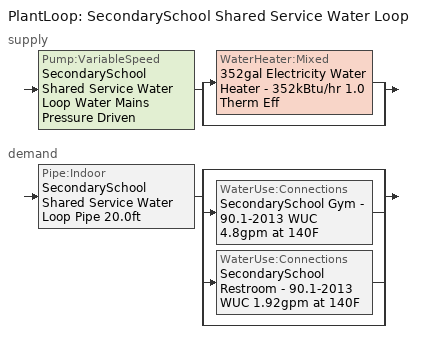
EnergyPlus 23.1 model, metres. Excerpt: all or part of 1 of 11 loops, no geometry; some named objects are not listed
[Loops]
PlantLoop 'SecondarySchool Shared Service Water Loop'
 supply: Pump:VariableSpeed 'SecondarySchool Shared Service Water Loop Water Mains Pressure Driven' > split
  | WaterHeater:Mixed '352gal Electricity Water Heater - 352kBtu/hr 1.0 Therm Eff'
  | bypass
 demand: Pipe:Indoor 'SecondarySchool Shared Service Water Loop Pipe 20.0ft' > split
  | bypass
  | WaterUse:Connections 'SecondarySchool Gym - 90.1-2013 WUC 4.8gpm at 140F'
  | WaterUse:Connections 'SecondarySchool Restroom - 90.1-2013 WUC 1.92gpm at 140F'
  | bypass
[Material] Thermal Absorptance=0.9; Solar Absorptance=0.7; Visible Absorptance=0.7
Name | Roughness | Thickness {m} | Conductivity {W/m-K} | Density {kg/m3} | Specific Heat {J/kg-K}
Copper pipe 0.75in type L 2 | Smooth | 0.001143 | 386 | 8906.27 | 385.1856
Std Wood 6inch 1; Std Wood 6inch 2 | MediumSmooth | 0.15 | 0.12 | 540 | 1210
[Construction]
InteriorFurnishings 1: Std Wood 6inch 1
InteriorFurnishings 2: Std Wood 6inch 2
Uninsulated copper pipe 0.75in type L 2: Copper pipe 0.75in type L 2
[InternalMass]
Name | Construction | Zone or ZoneList | Space or SpaceList | Surface Area {m2}
Building Story 1 Space 4 SecondarySchool Restroom B  - Story Ground Mass | InteriorFurnishings 1 | Building Story 1 ThermalZone 4 | Building Story 1 Space 4 | 4.34623
Building Story 1 Space 15 SecondarySchool Restroom B  - Story Ground Mass | InteriorFurnishings 1 | Building Story 1 ThermalZone 15 | Building Story 1 Space 15 | 5.97313
Building Story 1 Space 17 SecondarySchool Restroom B  - Story Ground Mass | InteriorFurnishings 1 | Building Story 1 ThermalZone 17 | Building Story 1 Space 17 | 5.59568
Building Story 1 Space 23 SecondarySchool Restroom B  - Story Ground Mass | InteriorFurnishings 1 | Building Story 1 ThermalZone 23 | Building Story 1 Space 23 | 13.5272
Building Story 1 Space 24 SecondarySchool Restroom B  - Story Ground Mass | InteriorFurnishings 1 | Building Story 1 ThermalZone 24 | Building Story 1 Space 24 | 19.1406
Building Story 1 Space 1 SecondarySchool Restroom B  - Story Ground Mass | InteriorFurnishings 1 | Building Story 1 ThermalZone 1 | Building Story 1 Space 1 | 1.08013
Building Story 1 Space 16 SecondarySchool Restroom B  - Story Ground Mass | InteriorFurnishings 1 | Building Story 1 ThermalZone 16 | Building Story 1 Space 16 | 1.71327
Building Story 1 Space 14 SecondarySchool Restroom B  - Story Ground Mass | InteriorFurnishings 1 | Building Story 1 ThermalZone 14 | Building Story 1 Space 14 | 12.7971
Building Story 1 Space 11 SecondarySchool Restroom B  - Story Ground Mass | InteriorFurnishings 1 | Building Story 1 ThermalZone 11 | Building Story 1 Space 11 | 3.47932
Building Story 1 Space 20 SecondarySchool Restroom B  - Story Ground Mass | InteriorFurnishings 1 | Building Story 1 ThermalZone 20 | Building Story 1 Space 20 | 13.4573
Building Story 1 Space 19 SecondarySchool Restroom B  - Story Ground Mass | InteriorFurnishings 1 | Building Story 1 ThermalZone 19 | Building Story 1 Space 19 | 0.287259
Building Story 1 Space 18 SecondarySchool Restroom B  - Story Ground Mass | InteriorFurnishings 1 | Building Story 1 ThermalZone 18 | Building Story 1 Space 18 | 1.57443
Building Story 1 Space 3 SecondarySchool Restroom B  - Story Ground Mass | InteriorFurnishings 1 | Building Story 1 ThermalZone 3 | Building Story 1 Space 3 | 0.572867
Building Story 1 Space 21 SecondarySchool Restroom B  - Story Ground Mass | InteriorFurnishings 1 | Building Story 1 ThermalZone 21 | Building Story 1 Space 21 | 0.827382
Building Story 1 Space 13 SecondarySchool Restroom B  - Story Ground Mass | InteriorFurnishings 1 | Building Story 1 ThermalZone 13 | Building Story 1 Space 13 | 0.627083
Building Story 1 Space 2 SecondarySchool Restroom B  - Story Ground Mass | InteriorFurnishings 1 | Building Story 1 ThermalZone 2 | Building Story 1 Space 2 | 5.56796
Building Story 1 Space 22 SecondarySchool Restroom B  - Story Ground Mass | InteriorFurnishings 1 | Building Story 1 ThermalZone 22 | Building Story 1 Space 22 | 0.763796
Building Story 1 Space SecondarySchool Restroom C  - Story Ground Mass | InteriorFurnishings 1 | Building Story 1 ThermalZone | Building Story 1 Space | 46.4458
Building Story 1 Space 5 SecondarySchool Restroom C  - Story Ground Mass | InteriorFurnishings 1 | Building Story 1 ThermalZone 5 | Building Story 1 Space 5 | 0.0686977
Building Story 1 Space 6 SecondarySchool Restroom C  - Story Ground Mass | InteriorFurnishings 1 | Building Story 1 ThermalZone 6 | Building Story 1 Space 6 | 0.493447
Building Story 1 Space 7 SecondarySchool Restroom C  - Story Ground Mass | InteriorFurnishings 1 | Building Story 1 ThermalZone 7 | Building Story 1 Space 7 | 0.482602
Building Story 1 Space 8 SecondarySchool Restroom C  - Story Ground Mass | InteriorFurnishings 1 | Building Story 1 ThermalZone 8 | Building Story 1 Space 8 | 0.154126
Building Story 1 Space 9 SecondarySchool Restroom C  - Story Ground Mass | InteriorFurnishings 1 | Building Story 1 ThermalZone 9 | Building Story 1 Space 9 | 0.283317
Building Story 1 Space 10 SecondarySchool Restroom C  - Story Ground Mass | InteriorFurnishings 1 | Building Story 1 ThermalZone 10 | Building Story 1 Space 10 | 0.160716
Building Story 1 Space 12 SecondarySchool Restroom C  - Story Ground Mass | InteriorFurnishings 1 | Building Story 1 ThermalZone 12 | Building Story 1 Space 12 | 0.504115
Building Story 1 Space 4 SecondarySchool Restroom C  - Story Ground Mass | InteriorFurnishings 1 | Building Story 1 ThermalZone 4 | Building Story 1 Space 4 | 0.29013
Building Story 1 Space 15 SecondarySchool Restroom C  - Story Ground Mass | InteriorFurnishings 1 | Building Story 1 ThermalZone 15 | Building Story 1 Space 15 | 0.398733
Building Story 1 Space 17 SecondarySchool Restroom C  - Story Ground Mass | InteriorFurnishings 1 | Building Story 1 ThermalZone 17 | Building Story 1 Space 17 | 0.373536
Building Story 1 Space 23 SecondarySchool Restroom C  - Story Ground Mass | InteriorFurnishings 1 | Building Story 1 ThermalZone 23 | Building Story 1 Space 23 | 0.903
Building Story 1 Space 24 SecondarySchool Restroom C  - Story Ground Mass | InteriorFurnishings 1 | Building Story 1 ThermalZone 24 | Building Story 1 Space 24 | 1.27772
Building Story 1 Space 1 SecondarySchool Restroom C  - Story Ground Mass | InteriorFurnishings 1 | Building Story 1 ThermalZone 1 | Building Story 1 Space 1 | 0.0721033
Building Story 1 Space 16 SecondarySchool Restroom C  - Story Ground Mass | InteriorFurnishings 1 | Building Story 1 ThermalZone 16 | Building Story 1 Space 16 | 0.114368
Building Story 1 Space 14 SecondarySchool Restroom C  - Story Ground Mass | InteriorFurnishings 1 | Building Story 1 ThermalZone 14 | Building Story 1 Space 14 | 0.854264
Building Story 1 Space 11 SecondarySchool Restroom C  - Story Ground Mass | InteriorFurnishings 1 | Building Story 1 ThermalZone 11 | Building Story 1 Space 11 | 0.23226
Building Story 1 Space 20 SecondarySchool Restroom C  - Story Ground Mass | InteriorFurnishings 1 | Building Story 1 ThermalZone 20 | Building Story 1 Space 20 | 0.898332
Building Story 1 Space 19 SecondarySchool Restroom C  - Story Ground Mass | InteriorFurnishings 1 | Building Story 1 ThermalZone 19 | Building Story 1 Space 19 | 0.0191758
Building Story 1 Space 18 SecondarySchool Restroom C  - Story Ground Mass | InteriorFurnishings 1 | Building Story 1 ThermalZone 18 | Building Story 1 Space 18 | 0.1051
Building Story 1 Space 3 SecondarySchool Restroom C  - Story Ground Mass | InteriorFurnishings 1 | Building Story 1 ThermalZone 3 | Building Story 1 Space 3 | 0.0382414
Building Story 1 Space 21 SecondarySchool Restroom C  - Story Ground Mass | InteriorFurnishings 1 | Building Story 1 ThermalZone 21 | Building Story 1 Space 21 | 0.0552314
Building Story 1 Space 13 SecondarySchool Restroom C  - Story Ground Mass | InteriorFurnishings 1 | Building Story 1 ThermalZone 13 | Building Story 1 Space 13 | 0.0418605
Building Story 1 Space 2 SecondarySchool Restroom C  - Story Ground Mass | InteriorFurnishings 1 | Building Story 1 ThermalZone 2 | Building Story 1 Space 2 | 0.371686
Building Story 1 Space 22 SecondarySchool Restroom C  - Story Ground Mass | InteriorFurnishings 1 | Building Story 1 ThermalZone 22 | Building Story 1 Space 22 | 0.0509867
Building Story 1 Space Mass | InteriorFurnishings 2 | Building Story 1 ThermalZone | Building Story 1 Space | 15355.6
Building Story 1 Space 1 Mass | InteriorFurnishings 2 | Building Story 1 ThermalZone 1 | Building Story 1 Space 1 | 23.8383
Building Story 1 Space 10 Mass | InteriorFurnishings 2 | Building Story 1 ThermalZone 10 | Building Story 1 Space 10 | 53.1348
Building Story 1 Space 11 Mass | InteriorFurnishings 2 | Building Story 1 ThermalZone 11 | Building Story 1 Space 11 | 76.7882
Building Story 1 Space 12 Mass | InteriorFurnishings 2 | Building Story 1 ThermalZone 12 | Building Story 1 Space 12 | 166.667
Building Story 1 Space 13 Mass | InteriorFurnishings 2 | Building Story 1 ThermalZone 13 | Building Story 1 Space 13 | 13.8396
Building Story 1 Space 14 Mass | InteriorFurnishings 2 | Building Story 1 ThermalZone 14 | Building Story 1 Space 14 | 282.431
Building Story 1 Space 15 Mass | InteriorFurnishings 2 | Building Story 1 ThermalZone 15 | Building Story 1 Space 15 | 131.826
Building Story 1 Space 16 Mass | InteriorFurnishings 2 | Building Story 1 ThermalZone 16 | Building Story 1 Space 16 | 37.8117
Building Story 1 Space 17 Mass | InteriorFurnishings 2 | Building Story 1 ThermalZone 17 | Building Story 1 Space 17 | 123.496
Building Story 1 Space 18 Mass | InteriorFurnishings 2 | Building Story 1 ThermalZone 18 | Building Story 1 Space 18 | 34.7474
Building Story 1 Space 19 Mass | InteriorFurnishings 2 | Building Story 1 ThermalZone 19 | Building Story 1 Space 19 | 6.33977
Building Story 1 Space 2 Mass | InteriorFurnishings 2 | Building Story 1 ThermalZone 2 | Building Story 1 Space 2 | 122.884
Building Story 1 Space 20 Mass | InteriorFurnishings 2 | Building Story 1 ThermalZone 20 | Building Story 1 Space 20 | 297.001
Building Story 1 Space 21 Mass | InteriorFurnishings 2 | Building Story 1 ThermalZone 21 | Building Story 1 Space 21 | 18.2602
Building Story 1 Space 22 Mass | InteriorFurnishings 2 | Building Story 1 ThermalZone 22 | Building Story 1 Space 22 | 16.8569
Building Story 1 Space 23 Mass | InteriorFurnishings 2 | Building Story 1 ThermalZone 23 | Building Story 1 Space 23 | 298.544
Building Story 1 Space 24 Mass | InteriorFurnishings 2 | Building Story 1 ThermalZone 24 | Building Story 1 Space 24 | 422.431
Building Story 1 Space 3 Mass | InteriorFurnishings 2 | Building Story 1 ThermalZone 3 | Building Story 1 Space 3 | 12.6431
Building Story 1 Space 4 Mass | InteriorFurnishings 2 | Building Story 1 ThermalZone 4 | Building Story 1 Space 4 | 95.9208
Building Story 1 Space 5 Mass | InteriorFurnishings 2 | Building Story 1 ThermalZone 5 | Building Story 1 Space 5 | 22.7124
Building Story 1 Space 6 Mass | InteriorFurnishings 2 | Building Story 1 ThermalZone 6 | Building Story 1 Space 6 | 163.14
Building Story 1 Space 7 Mass | InteriorFurnishings 2 | Building Story 1 ThermalZone 7 | Building Story 1 Space 7 | 159.555
Building Story 1 Space 8 Mass | InteriorFurnishings 2 | Building Story 1 ThermalZone 8 | Building Story 1 Space 8 | 50.9559
Building Story 1 Space 9 Mass | InteriorFurnishings 2 | Building Story 1 ThermalZone 9 | Building Story 1 Space 9 | 93.6682
[Daylighting:Controls] Lighting Control Type=Stepped; Minimum Input Power Fraction for Continuous or ContinuousOff Dimming Control=0.3; Minimum Light Output Fraction for Continuous or ContinuousOff Dimming Control=0.2; Number of Stepped Control Steps=3; Probability Lighting will be Reset When Needed in Manual Stepped Control=1; Glare Calculation Azimuth Angle of View Direction Clockwise from Zone y-Axis {deg}=-0; Maximum Allowable Discomfort Glare Index=22; Illuminance Setpoint at Reference Point 1 {lux}=538
Name | Zone or Space | Glare Calculation Daylighting Reference Point | Daylighting Reference Point 1 | Fraction of Lights Controlled by Reference Point 1 | Daylighting Reference Point 2 | Fraction of Lights Controlled by Reference Point 2 | Illuminance Setpoint at Reference Point 2 {lux}
Building Story 1 ThermalZone 10 DaylightingControls | Building Story 1 ThermalZone 10 | Building Story 1 Space 10 Daylt Sensor 1 | Building Story 1 Space 10 Daylt Sensor 1 | 0.637
Building Story 1 ThermalZone 11 DaylightingControls | Building Story 1 ThermalZone 11 | Building Story 1 Space 11 Daylt Sensor 1 | Building Story 1 Space 11 Daylt Sensor 1 | 0.641 | Building Story 1 Space 11 Daylt Sensor 2 | 0.31 | 538
Building Story 1 ThermalZone 12 DaylightingControls | Building Story 1 ThermalZone 12 | Building Story 1 Space 12 Daylt Sensor 1 | Building Story 1 Space 12 Daylt Sensor 1 | 0.646 | Building Story 1 Space 12 Daylt Sensor 2 | 0.331 | 538
Building Story 1 ThermalZone 14 DaylightingControls | Building Story 1 ThermalZone 14 | Building Story 1 Space 14 Daylt Sensor 1 | Building Story 1 Space 14 Daylt Sensor 1 | 0.665 | Building Story 1 Space 14 Daylt Sensor 2 | 0.334 | 538
Building Story 1 ThermalZone 15 DaylightingControls | Building Story 1 ThermalZone 15 | Building Story 1 Space 15 Daylt Sensor 1 | Building Story 1 Space 15 Daylt Sensor 1 | 0.647 | Building Story 1 Space 15 Daylt Sensor 2 | 0.324 | 538
Building Story 1 ThermalZone 17 DaylightingControls | Building Story 1 ThermalZone 17 | Building Story 1 Space 17 Daylt Sensor 1 | Building Story 1 Space 17 Daylt Sensor 1 | 0.644 | Building Story 1 Space 17 Daylt Sensor 2 | 0.326 | 538
Building Story 1 ThermalZone 2 DaylightingControls | Building Story 1 ThermalZone 2 | Building Story 1 Space 2 Daylt Sensor 1 | Building Story 1 Space 2 Daylt Sensor 1 | 0.645 | Building Story 1 Space 2 Daylt Sensor 2 | 0.325 | 538
Building Story 1 ThermalZone 20 DaylightingControls | Building Story 1 ThermalZone 20 | Building Story 1 Space 20 Daylt Sensor 1 | Building Story 1 Space 20 Daylt Sensor 1 | 0.65 | Building Story 1 Space 20 Daylt Sensor 2 | 0.337 | 538
Building Story 1 ThermalZone 23 DaylightingControls | Building Story 1 ThermalZone 23 | Building Story 1 Space 23 Daylt Sensor 1 | Building Story 1 Space 23 Daylt Sensor 1 | 0.644 | Building Story 1 Space 23 Daylt Sensor 2 | 0.343 | 538
Building Story 1 ThermalZone 24 DaylightingControls | Building Story 1 ThermalZone 24 | Building Story 1 Space 24 Daylt Sensor 1 | Building Story 1 Space 24 Daylt Sensor 1 | 0.651 | Building Story 1 Space 24 Daylt Sensor 2 | 0.34 | 538
Building Story 1 ThermalZone 4 DaylightingControls | Building Story 1 ThermalZone 4 | Building Story 1 Space 4 Daylt Sensor 1 | Building Story 1 Space 4 Daylt Sensor 1 | 0.688 | Building Story 1 Space 4 Daylt Sensor 2 | 0.311 | 538
Building Story 1 ThermalZone 6 DaylightingControls | Building Story 1 ThermalZone 6 | Building Story 1 Space 6 Daylt Sensor 1 | Building Story 1 Space 6 Daylt Sensor 1 | 0.645 | Building Story 1 Space 6 Daylt Sensor 2 | 0.332 | 538
Building Story 1 ThermalZone 7 DaylightingControls | Building Story 1 ThermalZone 7 | Building Story 1 Space 7 Daylt Sensor 1 | Building Story 1 Space 7 Daylt Sensor 1 | 0.645 | Building Story 1 Space 7 Daylt Sensor 2 | 0.331 | 538
Building Story 1 ThermalZone 8 DaylightingControls | Building Story 1 ThermalZone 8 | Building Story 1 Space 8 Daylt Sensor 1 | Building Story 1 Space 8 Daylt Sensor 1 | 0.634
Building Story 1 ThermalZone 9 DaylightingControls | Building Story 1 ThermalZone 9 | Building Story 1 Space 9 Daylt Sensor 1 | Building Story 1 Space 9 Daylt Sensor 1 | 0.69 | Building Story 1 Space 9 Daylt Sensor 2 | 0.309 | 538
[PlantLoop]
SecondarySchool Shared Service Water Loop: Fluid Type=Water; Plant Equipment Operation Scheme=SecondarySchool Shared Service Water Loop Operation Schemes; Maximum Loop Temperature {C}=60; Minimum Loop Temperature {C}=10; Maximum Loop Flow Rate {m3/s}=Autosize; Minimum Loop Flow Rate {m3/s}=0; Plant Loop Volume {m3}=Autocalculate; Load Distribution Scheme=Optimal; Plant Loop Demand Calculation Scheme=SingleSetpoint; Common Pipe Simulation=None
[Sizing:Plant]
SecondarySchool Shared Service Water Loop: Loop Type=Heating; Design Loop Exit Temperature {C}=60; Loop Design Temperature Difference {deltaC}=5; Sizing Option=NonCoincident; Zone Timesteps in Averaging Window=1; Coincident Sizing Factor Mode=None
[SetpointManager:Scheduled]
Service hot water setpoint manager 2: Control Variable=Temperature; Schedule=Service Water Loop Temp - 140F; Setpoint Node or NodeList=SecondarySchool Shared Service Water Loop Supply Outlet Node
[Pump:VariableSpeed]
SecondarySchool Shared Service Water Loop Water Mains Pressure Driven: Design Maximum Flow Rate {m3/s}=Autosize; Design Pump Head {Pa}=0.001; Design Power Consumption {W}=Autosize; Motor Efficiency=0.7; Fraction of Motor Inefficiencies to Fluid Stream=0; Coefficient 1 of the Part Load Performance Curve=0; Coefficient 2 of the Part Load Performance Curve=3.2485; Coefficient 3 of the Part Load Performance Curve=-4.7443; Coefficient 4 of the Part Load Performance Curve=2.5294; Design Minimum Flow Rate {m3/s}=0; Pump Control Type=Intermittent; Skin Loss Radiative Fraction=0.5; Design Power Sizing Method=PowerPerFlowPerPressure; Design Electric Power per Unit Flow Rate {W/(m3/s)}=348701.1; Design Shaft Power per Unit Flow Rate per Unit Head {W/((m3/s)-Pa)}=1.28205; Design Minimum Flow Rate Fraction=0
[PlantEquipmentOperationSchemes]
SecondarySchool Shared Service Water Loop Operation Schemes: Control Scheme 1=SecondarySchool Shared Service Water Loop Heating Operation Scheme; Control Scheme 1 Schedule=Always On Discrete
[PlantEquipmentList]
SecondarySchool Shared Service Water Loop Heating Equipment List: 352gal Electricity Water Heater - 352kBtu/hr 1.0 Therm Eff
[PlantEquipmentOperation:HeatingLoad]
SecondarySchool Shared Service Water Loop Heating Operation Scheme: Load Range 1 Lower Limit {W}=0; Load Range 1 Upper Limit {W}=1000000000; Range 1 Equipment List=SecondarySchool Shared Service Water Loop Heating Equipment List
[WaterHeater:Mixed]
352gal Electricity Water Heater - 352kBtu/hr 1.0 Therm Eff: Tank Volume {m3}=1.33187; Setpoint Temperature Schedule=Service Water Loop Temp - 140F; Deadband Temperature Difference {deltaC}=2; Maximum Temperature Limit {C}=60; Heater Control Type=Cycle; Heater Maximum Capacity {W}=103115; Heater Ignition Minimum Flow Rate {m3/s}=0; Heater Ignition Delay {s}=0; Heater Fuel Type=Electricity; Heater Thermal Efficiency=1; Off Cycle Parasitic Fuel Consumption Rate {W}=0; Off Cycle Parasitic Fuel Type=Electricity; Off Cycle Parasitic Heat Fraction to Tank=0; On Cycle Parasitic Fuel Consumption Rate {W}=0; On Cycle Parasitic Fuel Type=Electricity; On Cycle Parasitic Heat Fraction to Tank=0; Ambient Temperature Indicator=Schedule; Ambient Temperature Schedule=Water Heater Ambient Temp Schedule - 71.6f; Off Cycle Loss Coefficient to Ambient Temperature {W/K}=460.553; Off Cycle Loss Fraction to Zone=1; On Cycle Loss Coefficient to Ambient Temperature {W/K}=460.553; On Cycle Loss Fraction to Zone=1; Use Side Effectiveness=1; Source Side Effectiveness=1; Use Side Design Flow Rate {m3/s}=Autosize; Source Side Design Flow Rate {m3/s}=Autosize; Indirect Water Heating Recovery Time {hr}=1.5; Source Side Flow Control Mode=IndirectHeatPrimarySetpoint
[WaterHeater:Sizing]
352gal Electricity Water Heater - 352kBtu/hr 1.0 Therm Eff: Design Mode=PeakDraw; Time Storage Can Meet Peak Draw {hr}=0.538503; Time for Tank Recovery {hr}=0; Nominal Tank Volume for Autosizing Plant Connections {m3}=1
[Pipe:Indoor]
SecondarySchool Shared Service Water Loop Pipe 20.0ft: Construction=Uninsulated copper pipe 0.75in type L 2; Environment Type=Schedule; Ambient Temperature Schedule=SecondarySchool Shared Service Water Loop Piping Air Temp - 70F; Ambient Air Velocity Schedule=SecondarySchool Shared Service Water Loop Piping Air Velocity - 0.67mph; Pipe Inside Diameter {m}=0.019939; Pipe Length {m}=6.096
[WaterUse:Connections] Drain Water Heat Exchanger Type=None; Drain Water Heat Exchanger Destination=Plant
Name | Water Use Equipment 1
SecondarySchool Gym - 90.1-2013 WUC 4.8gpm at 140F | SecondarySchool Gym - 90.1-2013 Service Water Use 4.8gpm at 140F
SecondarySchool Restroom - 90.1-2013 WUC 1.92gpm at 140F | SecondarySchool Restroom - 90.1-2013 Service Water Use 1.92gpm at 140F
[WaterUse:Equipment] Flow Rate Fraction Schedule=SchoolSecondary BLDG_SWH_SCH; Target Temperature Schedule=Mixed Water At Faucet Temp - 140F; Sensible Fraction Schedule=Fraction Sensible - 0.2; Latent Fraction Schedule=Fraction Latent - 0.05
Name | Peak Flow Rate {m3/s}
SecondarySchool Gym - 90.1-2013 Service Water Use 4.8gpm at 140F | 0.000303131
SecondarySchool Restroom - 90.1-2013 Service Water Use 1.92gpm at 140F | 0.000121384
[Schedule:Day:Interval]
Fraction Latent - 0.05 Default: No, 24:00, 0.05
Fraction Sensible - 0.2 Default: No, 24:00, 0.2
Mixed Water At Faucet Temp - 140F Default; Service Water Loop Temp - 140F Default: No, 24:00, 60
SchoolSecondary BLDG_SWH_SCH Default; SchoolSecondary BLDG_SWH_SCH Sat Day; SchoolSecondary BLDG_SWH_SCH Sun|Sat Day; SchoolSecondary BLDG_SWH_SCH Sun|Sat Day 1: No, 24:00, 0
SchoolSecondary BLDG_SWH_SCH Summer Design Day: No, 07:00, 0.05, 08:00, 0.1, 09:00, 0.34, 10:00, 0.6, 11:00, 0.63, 12:00, 0.72, 13:00, 0.79, 14:00, 0.83, 15:00, 0.61, 16:00, 0.65, 18:00, 0.1, 19:00, 0.19, 20:00, 0.25, 22:00, 0.22, 23:00, 0.12, 24:00, 0.09
SchoolSecondary BLDG_SWH_SCH Winter Design Day: No, 09:00, 0.03, 13:00, 0.05, 24:00, 0.03
SchoolSecondary BLDG_SWH_SCH Wkdy Day; SchoolSecondary BLDG_SWH_SCH Wkdy Day 2: No, 08:00, 0, 09:00, 0.34, 10:00, 0.6, 11:00, 0.63, 12:00, 0.72, 13:00, 0.79, 14:00, 0.83, 15:00, 0.61, 16:00, 0.65, 18:00, 0.1, 19:00, 0.19, 20:00, 0.25, 24:00, 0
SchoolSecondary BLDG_SWH_SCH Wkdy Day 1: No, 08:00, 0, 18:00, 0.1, 19:00, 0.19, 20:00, 0.25, 24:00, 0
SecondarySchool Shared Service Water Loop Piping Air Temp - 70F Default: No, 24:00, 21.1111
SecondarySchool Shared Service Water Loop Piping Air Velocity - 0.67mph Default: No, 24:00, 0.3
Water Heater Ambient Temp Schedule - 71.6f Default: No, 24:00, 22
[Schedule:Week:Daily]
Fraction Latent - 0.05 Week Rule - Jan1-Dec31: Fraction Latent - 0.05 Default, Fraction Latent - 0.05 Default, Fraction Latent - 0.05 Default, Fraction Latent - 0.05 Default, Fraction Latent - 0.05 Default, Fraction Latent - 0.05 Default, Fraction Latent - 0.05 Default, Fraction Latent - 0.05 Default, Fraction Latent - 0.05 Default, Fraction Latent - 0.05 Default, Fraction Latent - 0.05 Default, Fraction Latent - 0.05 Default
Fraction Sensible - 0.2 Week Rule - Jan1-Dec31: Fraction Sensible - 0.2 Default, Fraction Sensible - 0.2 Default, Fraction Sensible - 0.2 Default, Fraction Sensible - 0.2 Default, Fraction Sensible - 0.2 Default, Fraction Sensible - 0.2 Default, Fraction Sensible - 0.2 Default, Fraction Sensible - 0.2 Default, Fraction Sensible - 0.2 Default, Fraction Sensible - 0.2 Default, Fraction Sensible - 0.2 Default, Fraction Sensible - 0.2 Default
Mixed Water At Faucet Temp - 140F Week Rule - Jan1-Dec31: Mixed Water At Faucet Temp - 140F Default, Mixed Water At Faucet Temp - 140F Default, Mixed Water At Faucet Temp - 140F Default, Mixed Water At Faucet Temp - 140F Default, Mixed Water At Faucet Temp - 140F Default, Mixed Water At Faucet Temp - 140F Default, Mixed Water At Faucet Temp - 140F Default, Mixed Water At Faucet Temp - 140F Default, Mixed Water At Faucet Temp - 140F Default, Mixed Water At Faucet Temp - 140F Default, Mixed Water At Faucet Temp - 140F Default, Mixed Water At Faucet Temp - 140F Default
SchoolSecondary BLDG_SWH_SCH Week Rule - Jan1-Jan3: SchoolSecondary BLDG_SWH_SCH Wkdy Day, SchoolSecondary BLDG_SWH_SCH Wkdy Day, SchoolSecondary BLDG_SWH_SCH Wkdy Day, SchoolSecondary BLDG_SWH_SCH Wkdy Day, SchoolSecondary BLDG_SWH_SCH Wkdy Day, SchoolSecondary BLDG_SWH_SCH Wkdy Day, SchoolSecondary BLDG_SWH_SCH Sun|Sat Day, SchoolSecondary BLDG_SWH_SCH Default, SchoolSecondary BLDG_SWH_SCH Summer Design Day, SchoolSecondary BLDG_SWH_SCH Winter Design Day, SchoolSecondary BLDG_SWH_SCH Default, SchoolSecondary BLDG_SWH_SCH Default
SchoolSecondary BLDG_SWH_SCH Week Rule - Jan4-Jun13: SchoolSecondary BLDG_SWH_SCH Sun|Sat Day, SchoolSecondary BLDG_SWH_SCH Wkdy Day, SchoolSecondary BLDG_SWH_SCH Wkdy Day, SchoolSecondary BLDG_SWH_SCH Wkdy Day, SchoolSecondary BLDG_SWH_SCH Wkdy Day, SchoolSecondary BLDG_SWH_SCH Wkdy Day, SchoolSecondary BLDG_SWH_SCH Sun|Sat Day, SchoolSecondary BLDG_SWH_SCH Default, SchoolSecondary BLDG_SWH_SCH Summer Design Day, SchoolSecondary BLDG_SWH_SCH Winter Design Day, SchoolSecondary BLDG_SWH_SCH Default, SchoolSecondary BLDG_SWH_SCH Default
SchoolSecondary BLDG_SWH_SCH Week Rule - Jun14-Jun20: SchoolSecondary BLDG_SWH_SCH Sun|Sat Day, SchoolSecondary BLDG_SWH_SCH Wkdy Day, SchoolSecondary BLDG_SWH_SCH Wkdy Day 1, SchoolSecondary BLDG_SWH_SCH Wkdy Day 1, SchoolSecondary BLDG_SWH_SCH Wkdy Day 1, SchoolSecondary BLDG_SWH_SCH Wkdy Day 1, SchoolSecondary BLDG_SWH_SCH Sun|Sat Day 1, SchoolSecondary BLDG_SWH_SCH Default, SchoolSecondary BLDG_SWH_SCH Summer Design Day, SchoolSecondary BLDG_SWH_SCH Winter Design Day, SchoolSecondary BLDG_SWH_SCH Default, SchoolSecondary BLDG_SWH_SCH Default
SchoolSecondary BLDG_SWH_SCH Week Rule - Jun21-Sep12: SchoolSecondary BLDG_SWH_SCH Sun|Sat Day 1, SchoolSecondary BLDG_SWH_SCH Wkdy Day 1, SchoolSecondary BLDG_SWH_SCH Wkdy Day 1, SchoolSecondary BLDG_SWH_SCH Wkdy Day 1, SchoolSecondary BLDG_SWH_SCH Wkdy Day 1, SchoolSecondary BLDG_SWH_SCH Wkdy Day 1, SchoolSecondary BLDG_SWH_SCH Sun|Sat Day 1, SchoolSecondary BLDG_SWH_SCH Default, SchoolSecondary BLDG_SWH_SCH Summer Design Day, SchoolSecondary BLDG_SWH_SCH Winter Design Day, SchoolSecondary BLDG_SWH_SCH Default, SchoolSecondary BLDG_SWH_SCH Default
SchoolSecondary BLDG_SWH_SCH Week Rule - Sep13-Sep19: SchoolSecondary BLDG_SWH_SCH Sun|Sat Day 1, SchoolSecondary BLDG_SWH_SCH Wkdy Day 1, SchoolSecondary BLDG_SWH_SCH Wkdy Day 1, SchoolSecondary BLDG_SWH_SCH Wkdy Day 2, SchoolSecondary BLDG_SWH_SCH Wkdy Day 2, SchoolSecondary BLDG_SWH_SCH Wkdy Day 2, SchoolSecondary BLDG_SWH_SCH Sat Day, SchoolSecondary BLDG_SWH_SCH Default, SchoolSecondary BLDG_SWH_SCH Summer Design Day, SchoolSecondary BLDG_SWH_SCH Winter Design Day, SchoolSecondary BLDG_SWH_SCH Default, SchoolSecondary BLDG_SWH_SCH Default
SchoolSecondary BLDG_SWH_SCH Week Rule - Sep20-Dec31: SchoolSecondary BLDG_SWH_SCH Default, SchoolSecondary BLDG_SWH_SCH Wkdy Day 2, SchoolSecondary BLDG_SWH_SCH Wkdy Day 2, SchoolSecondary BLDG_SWH_SCH Wkdy Day 2, SchoolSecondary BLDG_SWH_SCH Wkdy Day 2, SchoolSecondary BLDG_SWH_SCH Wkdy Day 2, SchoolSecondary BLDG_SWH_SCH Sat Day, SchoolSecondary BLDG_SWH_SCH Default, SchoolSecondary BLDG_SWH_SCH Summer Design Day, SchoolSecondary BLDG_SWH_SCH Winter Design Day, SchoolSecondary BLDG_SWH_SCH Default, SchoolSecondary BLDG_SWH_SCH Default
SecondarySchool Shared Service Water Loop Piping Air Temp - 70F Week Rule - Jan1-Dec31: SecondarySchool Shared Service Water Loop Piping Air Temp - 70F Default, SecondarySchool Shared Service Water Loop Piping Air Temp - 70F Default, SecondarySchool Shared Service Water Loop Piping Air Temp - 70F Default, SecondarySchool Shared Service Water Loop Piping Air Temp - 70F Default, SecondarySchool Shared Service Water Loop Piping Air Temp - 70F Default, SecondarySchool Shared Service Water Loop Piping Air Temp - 70F Default, SecondarySchool Shared Service Water Loop Piping Air Temp - 70F Default, SecondarySchool Shared Service Water Loop Piping Air Temp - 70F Default, SecondarySchool Shared Service Water Loop Piping Air Temp - 70F Default, SecondarySchool Shared Service Water Loop Piping Air Temp - 70F Default, SecondarySchool Shared Service Water Loop Piping Air Temp - 70F Default, SecondarySchool Shared Service Water Loop Piping Air Temp - 70F Default
SecondarySchool Shared Service Water Loop Piping Air Velocity - 0.67mph Week Rule - Jan1-Dec31: SecondarySchool Shared Service Water Loop Piping Air Velocity - 0.67mph Default, SecondarySchool Shared Service Water Loop Piping Air Velocity - 0.67mph Default, SecondarySchool Shared Service Water Loop Piping Air Velocity - 0.67mph Default, SecondarySchool Shared Service Water Loop Piping Air Velocity - 0.67mph Default, SecondarySchool Shared Service Water Loop Piping Air Velocity - 0.67mph Default, SecondarySchool Shared Service Water Loop Piping Air Velocity - 0.67mph Default, SecondarySchool Shared Service Water Loop Piping Air Velocity - 0.67mph Default, SecondarySchool Shared Service Water Loop Piping Air Velocity - 0.67mph Default, SecondarySchool Shared Service Water Loop Piping Air Velocity - 0.67mph Default, SecondarySchool Shared Service Water Loop Piping Air Velocity - 0.67mph Default, SecondarySchool Shared Service Water Loop Piping Air Velocity - 0.67mph Default, SecondarySchool Shared Service Water Loop Piping Air Velocity - 0.67mph Default
Service Water Loop Temp - 140F Week Rule - Jan1-Dec31: Service Water Loop Temp - 140F Default, Service Water Loop Temp - 140F Default, Service Water Loop Temp - 140F Default, Service Water Loop Temp - 140F Default, Service Water Loop Temp - 140F Default, Service Water Loop Temp - 140F Default, Service Water Loop Temp - 140F Default, Service Water Loop Temp - 140F Default, Service Water Loop Temp - 140F Default, Service Water Loop Temp - 140F Default, Service Water Loop Temp - 140F Default, Service Water Loop Temp - 140F Default
Water Heater Ambient Temp Schedule - 71.6f Week Rule - Jan1-Dec31: Water Heater Ambient Temp Schedule - 71.6f Default, Water Heater Ambient Temp Schedule - 71.6f Default, Water Heater Ambient Temp Schedule - 71.6f Default, Water Heater Ambient Temp Schedule - 71.6f Default, Water Heater Ambient Temp Schedule - 71.6f Default, Water Heater Ambient Temp Schedule - 71.6f Default, Water Heater Ambient Temp Schedule - 71.6f Default, Water Heater Ambient Temp Schedule - 71.6f Default, Water Heater Ambient Temp Schedule - 71.6f Default, Water Heater Ambient Temp Schedule - 71.6f Default, Water Heater Ambient Temp Schedule - 71.6f Default, Water Heater Ambient Temp Schedule - 71.6f Default
[Schedule:Year]
Fraction Latent - 0.05: Fraction Latent - 0.05 Week Rule - Jan1-Dec31, 1, 1, 12, 31
Fraction Sensible - 0.2: Fraction Sensible - 0.2 Week Rule - Jan1-Dec31, 1, 1, 12, 31
Mixed Water At Faucet Temp - 140F: Mixed Water At Faucet Temp - 140F Week Rule - Jan1-Dec31, 1, 1, 12, 31
SchoolSecondary BLDG_SWH_SCH: SchoolSecondary BLDG_SWH_SCH Week Rule - Jan1-Jan3, 1, 1, 1, 3, SchoolSecondary BLDG_SWH_SCH Week Rule - Jan4-Jun13, 1, 4, 6, 13, SchoolSecondary BLDG_SWH_SCH Week Rule - Jun14-Jun20, 6, 14, 6, 20, SchoolSecondary BLDG_SWH_SCH Week Rule - Jun21-Sep12, 6, 21, 9, 12, SchoolSecondary BLDG_SWH_SCH Week Rule - Sep13-Sep19, 9, 13, 9, 19, SchoolSecondary BLDG_SWH_SCH Week Rule - Sep20-Dec31, 9, 20, 12, 31
SecondarySchool Shared Service Water Loop Piping Air Temp - 70F: SecondarySchool Shared Service Water Loop Piping Air Temp - 70F Week Rule - Jan1-Dec31, 1, 1, 12, 31
SecondarySchool Shared Service Water Loop Piping Air Velocity - 0.67mph: SecondarySchool Shared Service Water Loop Piping Air Velocity - 0.67mph Week Rule - Jan1-Dec31, 1, 1, 12, 31
Service Water Loop Temp - 140F: Service Water Loop Temp - 140F Week Rule - Jan1-Dec31, 1, 1, 12, 31
Water Heater Ambient Temp Schedule - 71.6f: Water Heater Ambient Temp Schedule - 71.6f Week Rule - Jan1-Dec31, 1, 1, 12, 31
[Schedule:Constant]
Always On Discrete: OnOff, 1
